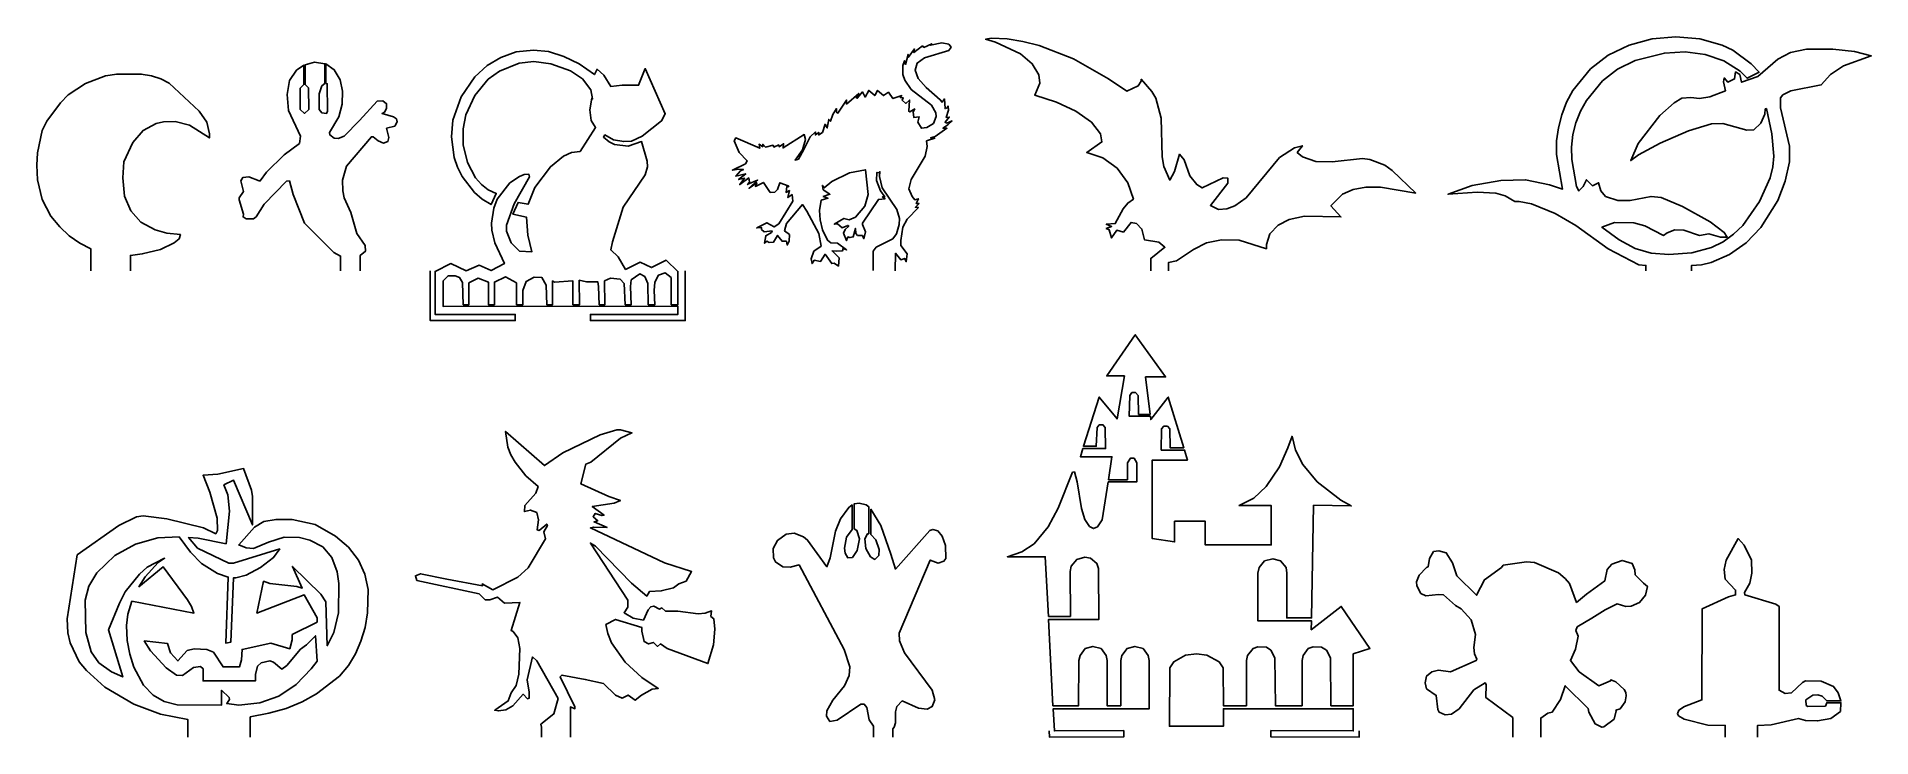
# Model space of a CAD drawing. Extents: x 3787 to 4721, y 413 to 770.
import ezdxf

# ---------------------------------------------------------------- set-up
doc = ezdxf.new("R2010")
doc.units = 0
doc.header["$LTSCALE"] = 18.885632
doc.header["$MEASUREMENT"] = 0

msp = doc.modelspace()

# ---------------------------------------------------------------- linework, layer by layer
at = {"linetype": 'Continuous'}
for points in [[(4212.81793, 651.176591), (4212.81793, 660.99712), (4214.328781, 663.07454), (4222.827315, 667.418235), (4224.715878, 669.873367), (4226.037873, 674.594775), (4226.226729, 677.805332), (4224.904735, 682.337884), (4217.350482, 693.291551), (4216.028488, 699.146097), (4216.217344, 701.601229), (4215.461919, 701.03466), (4214.706493, 701.223516), (4214.517637, 697.068677), (4216.595057, 691.7807), (4218.672476, 688.758999), (4217.539338, 688.758999), (4218.861332, 687.814717), (4215.461919, 687.437005), (4207.341097, 675.3502), (4207.341097, 674.594775), (4208.851948, 671.006505), (4208.096522, 667.418235), (4207.341097, 669.117942), (4204.885965, 669.117942), (4203.941683, 670.062223), (4203.752827, 672.706212), (4202.619689, 668.362516), (4200.919982, 667.984804), (4199.9757, 668.362516), (4199.220275, 666.473953), (4197.709425, 670.25108), (4198.46485, 672.139643), (4200.353413, 673.83935), (4199.9757, 674.217062), (4196.953999, 672.895068), (4194.687724, 674.972488), (4192.988017, 674.783631), (4197.898281, 677.805332), (4200.542269, 677.049907), (4203.752827, 678.371901), (4208.474235, 684.037591), (4210.173942, 689.892137), (4208.851948, 702.54551), (4200.731126, 701.03466), (4191.666022, 696.502108), (4187.888896, 693.291551), (4186.944614, 694.613545), (4187.322327, 692.347269), (4190.721741, 690.080993), (4187.322327, 688.947855), (4189.777459, 688.003574), (4186.378045, 687.059292), (4185.433764, 681.771315), (4185.811476, 677.049907), (4186.944614, 671.950787), (4189.588603, 666.66281), (4191.28831, 665.340815), (4194.687724, 665.151959), (4199.220275, 661.752545), (4197.520568, 662.507971), (4197.142856, 661.185976), (4193.932298, 660.99712), (4191.854879, 661.185976), (4195.443149, 657.597706), (4195.065436, 653.442867), (4192.988017, 654.953718), (4191.666022, 654.764861), (4188.266609, 659.486269), (4186.000333, 655.897999), (4182.789775, 656.464568), (4181.656637, 654.764861), (4181.278925, 657.219994), (4182.600919, 660.99712), (4186.378045, 663.641108), (4185.056051, 670.062223), (4179.012649, 681.393603), (4176.746373, 684.793016), (4168.625551, 675.161344), (4167.68127, 671.384218), (4170.136402, 669.495654), (4169.947546, 666.096241), (4169.003264, 664.207677), (4168.625551, 666.096241), (4166.359276, 666.096241), (4164.093, 669.117942), (4162.01558, 665.718528), (4159.749304, 665.529672), (4158.616166, 666.096241), (4157.483028, 665.151959), (4158.049597, 668.929085), (4161.071299, 670.628792), (4161.260155, 671.384218), (4157.294172, 671.006505), (4155.972178, 672.139643), (4155.972178, 673.083924), (4153.517046, 672.895068), (4158.616166, 675.539057), (4162.393293, 673.461637), (4164.659569, 674.972488), (4171.836109, 686.492723), (4171.458396, 689.892137), (4169.380977, 688.381286), (4170.136402, 691.969556), (4168.436695, 691.025275), (4168.814408, 694.046976), (4169.758689, 693.85812), (4169.569833, 694.424689), (4165.226138, 695.935539), (4164.093, 692.536125), (4162.771005, 691.214131), (4160.315873, 691.025275), (4158.616166, 693.480407), (4156.91646, 696.124396), (4152.76162, 694.046976), (4153.517046, 695.935539), (4149.551063, 693.102694), (4153.894758, 697.257533), (4148.984494, 695.180114), (4148.795638, 694.991258), (4149.739919, 696.313252), (4149.362207, 698.390671), (4144.829655, 694.991258), (4147.284787, 698.201815), (4144.263086, 697.635246), (4147.851356, 700.468091), (4142.752236, 699.334953), (4145.207368, 701.978941), (4146.718218, 702.734367), (4144.263086, 702.923223), (4141.052529, 702.356654), (4147.6625, 705.567212), (4148.606781, 707.078062), (4144.451942, 711.421757), (4141.99681, 717.276303), (4142.752236, 718.787154), (4155.027896, 713.499177), (4154.650184, 715.576596), (4156.538747, 714.254602), (4156.538747, 715.576596), (4157.860741, 714.065746), (4161.826724, 715.010028), (4162.204436, 714.065746), (4164.659569, 715.198884), (4164.848425, 714.254602), (4167.114701, 715.765453), (4166.925844, 713.688033), (4177.690655, 720.486861), (4178.257224, 718.031729), (4176.746373, 712.743752), (4172.969247, 707.455775), (4174.668954, 708.022344), (4177.501798, 712.932608), (4180.712356, 719.353723), (4183.356344, 721.808855), (4183.356344, 720.298004), (4185.056051, 721.619999), (4185.056051, 720.298004), (4186.944614, 721.619999), (4188.266609, 725.774838), (4189.399747, 723.886275), (4190.155172, 728.22997), (4191.099453, 727.285688), (4192.232591, 730.685102), (4194.121155, 733.706803), (4194.121155, 731.81824), (4194.87658, 731.440527), (4199.220275, 738.050499), (4199.220275, 735.973079), (4205.452534, 741.449912), (4203.941683, 739.561349), (4204.697108, 738.99478), (4207.341097, 742.205338), (4208.663091, 739.561349), (4210.551654, 742.960763), (4213.573356, 740.316774), (4215.084206, 742.960763), (4218.105907, 740.316774), (4220.561039, 742.016481), (4222.827315, 738.805924), (4227.359867, 740.316774), (4226.604442, 739.372493), (4228.115292, 739.183636), (4227.548723, 738.050499), (4229.437286, 736.350792), (4231.32585, 738.050499), (4230.948137, 732.384809), (4231.514706, 732.007096), (4233.969838, 733.517947), (4233.214413, 732.007096), (4233.592125, 729.174252), (4236.236114, 729.551964), (4235.480689, 726.719119), (4237.369252, 723.697418), (4240.202097, 724.075131), (4243.60151, 726.15255), (4244.923505, 729.74082), (4244.734648, 731.629384), (4242.468372, 735.40651), (4232.081275, 743.527332), (4228.870717, 748.24874), (4227.926436, 751.081585), (4227.926436, 755.614136), (4228.681861, 758.069268), (4229.24843, 756.180705), (4230.570424, 761.279826), (4230.570424, 759.768975), (4233.780982, 764.112671), (4233.592125, 762.224108), (4237.935821, 765.623521), (4238.691246, 764.868096), (4242.657229, 766.756659), (4242.09066, 766.001234), (4247.756349, 767.134372), (4251.34462, 766.567803), (4252.477757, 765.056952), (4251.34462, 763.357245), (4238.880102, 759.580119), (4235.291832, 756.936131), (4234.158694, 753.34786), (4235.669545, 749.004165), (4239.824384, 744.471613), (4247.000924, 738.239355), (4247.945206, 736.917361), (4249.078344, 738.617068), (4249.456056, 733.706803), (4250.589194, 734.084516), (4250.966907, 735.028797), (4251.155763, 732.951378), (4250.022625, 729.174252), (4251.533476, 729.363108), (4249.456056, 726.719119), (4250.400338, 726.341407), (4253.044326, 727.474545), (4250.778051, 725.397125), (4248.322918, 723.697418), (4250.400338, 723.697418), (4244.356936, 719.542579), (4242.09066, 718.787154), (4244.168079, 718.598298), (4240.01324, 717.276303), (4240.390953, 714.443459), (4239.257815, 709.533194), (4232.081275, 697.635246), (4230.948137, 692.913838), (4232.647844, 688.947855), (4233.969838, 687.248148), (4235.858401, 687.814717), (4234.725263, 685.359585), (4236.236114, 685.359585), (4234.347551, 683.471022), (4235.858401, 683.282166), (4230.192712, 677.42762), (4227.926436, 673.272781), (4226.982154, 666.473953), (4226.982154, 664.018821), (4230.192712, 659.675126), (4229.626143, 655.709143), (4228.870717, 657.40885), (4226.982154, 656.653425), (4224.149309, 660.052838), (4223.960453, 650.987735)], [(4354.271314, 650.987735), (4354.271314, 657.40885), (4361.447854, 663.07454), (4358.426153, 665.718528), (4351.060756, 666.851666), (4349.738762, 672.328499), (4346.905917, 675.161344), (4344.261929, 675.727913), (4340.295946, 670.817649), (4336.896532, 671.76193), (4334.252544, 667.795948), (4333.119406, 671.950787), (4331.608556, 672.706212), (4334.252544, 673.650493), (4331.608556, 674.783631), (4336.141107, 675.161344), (4340.10709, 682.715597), (4342.562222, 685.548442), (4345.395067, 687.625861), (4342.562222, 695.935539), (4337.085389, 703.300936), (4329.908849, 708.588913), (4321.599171, 711.421757), (4329.34228, 716.709734), (4328.586854, 720.864573), (4324.054303, 726.719119), (4316.122337, 732.384809), (4306.301809, 736.917361), (4295.159286, 740.505631), (4297.803274, 746.737889), (4297.236705, 750.892728), (4293.837292, 756.558418), (4287.793889, 761.657539), (4275.140516, 767.512084), (4270.041395, 769.022935), (4273.063096, 769.589504), (4280.995062, 769.211791), (4289.115884, 767.889797), (4297.425562, 765.812378), (4314.800343, 759.01355), (4332.741693, 748.815309), (4341.995653, 742.58305), (4347.850199, 745.227039), (4349.36105, 747.682171), (4349.36105, 748.626452), (4354.837883, 742.394194), (4356.915302, 738.99478), (4359.559291, 728.796539), (4360.12586, 709.155482), (4360.881285, 704.245217), (4363.902986, 697.257533), (4366.358118, 701.601229), (4368.813251, 710.477476), (4371.268383, 707.644631), (4374.101228, 699.523809), (4377.689498, 694.991258), (4380.522342, 693.291551), (4391.098296, 698.390671), (4393.553428, 698.201815), (4393.553428, 695.746683), (4384.677181, 684.415304), (4388.83202, 682.337884), (4392.98686, 682.715597), (4397.141699, 684.226447), (4402.807388, 688.19243), (4419.804457, 708.777769), (4427.547566, 713.688033), (4431.513549, 714.821171), (4428.86956, 711.421757), (4431.513549, 709.155482), (4438.312376, 706.700349), (4446.622054, 706.511493), (4462.108273, 708.2112), (4465.885399, 707.833487), (4473.439652, 704.811786), (4477.216778, 702.167798), (4489.303583, 690.647562), (4471.362232, 693.669263), (4463.80798, 693.669263), (4457.386865, 692.536125), (4451.910031, 690.080993), (4446.055485, 684.226447), (4451.154606, 678.560758), (4432.646687, 678.93847), (4424.714721, 677.238764), (4419.237888, 674.405919), (4414.894193, 669.873367), (4413.194486, 664.396534), (4413.194486, 662.319114), (4399.219118, 666.66281), (4390.342871, 666.851666), (4382.599762, 665.340815), (4375.989791, 661.941402), (4367.3024, 656.086856), (4363.336417, 655.33143), (4363.336417, 650.987735)], [(4606.583357, 650.987735), (4606.583357, 653.82058), (4602.995087, 654.198292), (4587.320013, 662.319114), (4570.889513, 674.217062), (4560.313559, 680.260465), (4548.226755, 685.170729), (4541.994496, 686.303867), (4539.72822, 686.303867), (4534.817956, 689.325568), (4530.096548, 690.647562), (4520.653732, 691.214131), (4505.734083, 690.080993), (4518.009743, 694.613545), (4532.55168, 697.068677), (4545.205053, 697.44639), (4557.480714, 694.802401), (4564.090685, 692.724982), (4561.068984, 710.28862), (4561.068984, 717.276303), (4562.013266, 723.886275), (4563.712973, 730.496246), (4566.168105, 736.917361), (4569.378662, 742.960763), (4578.254909, 753.914429), (4587.320013, 760.902113), (4598.084823, 766.001234), (4609.793915, 769.211791), (4621.880719, 770.344929), (4633.967524, 769.211791), (4645.487759, 766.001234), (4650.775736, 763.546102), (4660.218552, 756.558418), (4664.184535, 752.214723), (4658.141133, 749.193021), (4654.552863, 752.781292), (4646.243185, 758.069268), (4636.800369, 761.279826), (4626.602127, 762.60182), (4616.026173, 762.035251), (4601.106524, 758.258125), (4592.041421, 753.725573), (4584.487168, 747.871027), (4576.366346, 737.861642), (4573.155789, 732.384809), (4570.889513, 726.530263), (4569.378662, 720.486861), (4568.623237, 714.065746), (4568.812093, 707.833487), (4571.267226, 694.046976), (4572.400364, 691.7807), (4574.666639, 694.046976), (4576.366346, 697.44639), (4579.388047, 694.424689), (4582.409748, 695.935539), (4583.542886, 691.7807), (4585.998019, 688.947855), (4592.230277, 686.870436), (4598.462536, 686.870436), (4609.227346, 688.947855), (4614.326467, 688.381286), (4625.280133, 683.848735), (4639.255501, 676.105626), (4646.432041, 670.628792), (4647.942892, 668.17366), (4644.543478, 668.17366), (4638.688932, 669.873367), (4633.778668, 669.117942), (4625.846702, 671.76193), (4621.31415, 671.950787), (4617.348168, 670.439936), (4615.459604, 669.117942), (4606.016788, 674.028206), (4600.351099, 675.539057), (4590.53057, 675.727913), (4584.109455, 673.272781), (4592.985702, 666.851666), (4601.106524, 662.507971), (4609.227346, 660.052838), (4618.292449, 659.297413), (4630.001541, 660.241695), (4640.010926, 662.885683), (4645.865472, 665.907384), (4651.153449, 669.684511), (4655.874857, 674.217062), (4664.373391, 686.303867), (4669.850225, 698.390671), (4671.172219, 704.056361), (4671.738788, 709.533194), (4670.794506, 720.864573), (4667.961661, 733.706803), (4667.395092, 733.517947), (4667.206236, 730.873958), (4665.128817, 726.341407), (4661.540547, 722.941993), (4657.952276, 722.753137), (4645.676616, 726.15255), (4640.010926, 725.963694), (4628.301834, 722.375424), (4613.759898, 716.143165), (4602.806231, 710.099763), (4598.840248, 707.266918), (4602.617375, 715.954309), (4613.571041, 730.118533), (4620.936438, 736.728504), (4624.90242, 738.99478), (4629.434972, 739.372493), (4633.778668, 738.805924), (4639.066644, 739.750205), (4647.187466, 742.771907), (4646.054328, 747.304458), (4646.432041, 749.381878), (4648.320604, 747.115602), (4651.720018, 748.815309), (4652.286587, 752.403579), (4654.364006, 751.081585), (4655.308288, 747.115602), (4663.617966, 750.137303), (4673.816207, 758.824694), (4680.237322, 762.224108), (4688.358144, 763.923814), (4701.766943, 763.923814), (4712.909466, 762.790676), (4721.408, 760.524401), (4707.243776, 755.42528), (4700.633805, 751.081585), (4695.912397, 745.793608), (4680.426179, 742.771907), (4676.27134, 740.694487), (4675.138202, 739.183636), (4675.138202, 734.084516), (4679.670753, 714.632315), (4679.670753, 706.511493), (4677.593334, 696.690964), (4673.816207, 686.870436), (4665.128817, 673.083924), (4657.574564, 665.340815), (4649.076029, 659.297413), (4639.82207, 655.33143), (4634.911805, 654.198292), (4629.812685, 653.82058), (4629.812685, 650.987735)], [(3941.431398, 650.987735), (3941.431398, 658.541988), (3938.031985, 660.430551), (3923.112335, 675.3502), (3917.257789, 689.892137), (3915.369226, 696.879821), (3913.858376, 696.690964), (3902.526996, 684.981873), (3898.372157, 678.560758), (3897.050163, 677.616476), (3893.273037, 677.616476), (3891.762186, 678.560758), (3891.951043, 679.882752), (3889.684767, 687.248148), (3889.684767, 688.19243), (3891.951043, 691.402988), (3890.629048, 696.879821), (3891.57333, 698.579528), (3894.595031, 698.95724), (3899.883008, 696.879821), (3900.449577, 696.879821), (3903.660134, 701.412372), (3912.725238, 710.099763), (3920.468347, 715.954309), (3921.034916, 719.731436), (3914.802657, 732.762522), (3914.236088, 740.883343), (3915.369226, 748.059884), (3918.957496, 753.34786), (3922.734623, 755.802993), (3922.734623, 745.982464), (3920.84606, 744.093901), (3920.84606, 733.329091), (3923.112335, 731.251671), (3925.189755, 733.329091), (3925.000899, 744.282757), (3923.301192, 745.982464), (3923.301192, 755.991849), (3928.211456, 757.313843), (3933.310577, 756.558418), (3933.310577, 746.549033), (3931.799726, 745.227039), (3930.477732, 741.261056), (3930.477732, 733.329091), (3931.799726, 731.629384), (3934.254858, 731.251671), (3934.821427, 732.384809), (3934.632571, 746.360177), (3933.877146, 746.549033), (3933.877146, 756.558418), (3938.220841, 753.536717), (3941.242542, 748.437596), (3942.37568, 742.58305), (3942.186824, 735.973079), (3940.487117, 729.551964), (3935.765709, 721.619999), (3935.954565, 720.298004), (3938.220841, 718.598298), (3940.109404, 718.409441), (3943.319962, 719.731436), (3951.063071, 727.663401), (3960.128174, 737.48393), (3962.961019, 737.672786), (3964.849582, 736.161935), (3964.849582, 733.706803), (3963.716444, 731.81824), (3962.583306, 731.251671), (3968.437852, 729.551964), (3969.948703, 728.418826), (3970.326415, 726.907976), (3969.004421, 724.830556), (3964.849582, 723.697418), (3965.98272, 718.97601), (3965.416151, 716.898591), (3963.338732, 716.143165), (3960.505887, 717.276303), (3958.050755, 719.353723), (3957.106473, 719.353723), (3944.4531, 704.434074), (3942.37568, 697.257533), (3942.564536, 691.7807), (3943.319962, 688.19243), (3946.719375, 680.827034), (3949.741076, 670.062223), (3953.895916, 664.018821), (3954.084772, 660.99712), (3951.440783, 658.9197), (3951.440783, 650.987735)], [(3987.134628, 650.987735), (3987.134628, 625.680988), (4030.382725, 625.680988), (4030.382725, 628.891546), (3989.58976, 628.891546), (3989.58976, 650.798879), (3997.521725, 654.764861), (4005.453691, 650.987735), (4012.063662, 654.009436), (4018.107064, 651.176591), (4024.905892, 654.764861), (4019.995628, 665.340815), (4018.484777, 671.76193), (4018.295921, 675.3502), (4019.429059, 682.904453), (4021.128765, 687.625861), (4027.738737, 695.935539), (4032.649001, 699.146097), (4034.915277, 700.090378), (4037.370409, 700.279235), (4037.748122, 698.95724), (4029.816156, 685.170729), (4026.03903, 674.405919), (4026.03903, 671.195361), (4028.305306, 665.340815), (4032.649001, 660.99712), (4038.88126, 660.808264), (4036.80384, 669.306798), (4036.237271, 678.371901), (4029.249587, 679.882752), (4031.893576, 685.926154), (4036.992696, 684.981873), (4040.39211, 693.480407), (4048.324076, 704.056361), (4054.934047, 709.533194), (4059.088886, 711.421757), (4063.432581, 711.79947), (4071.364547, 724.075131), (4069.098271, 727.663401), (4068.342845, 733.140234), (4069.475983, 738.99478), (4069.853696, 738.617068), (4068.909414, 743.338476), (4064.754575, 748.815309), (4058.522317, 752.970148), (4048.512932, 756.558418), (4039.825541, 757.691556), (4032.460145, 756.936131), (4022.45076, 752.781292), (4016.596214, 748.626452), (4009.797386, 740.316774), (4005.264835, 730.496246), (4003.94284, 723.319706), (4003.94284, 715.198884), (4006.02026, 706.322637), (4010.175099, 698.390671), (4013.1968, 694.991258), (4016.596214, 692.347269), (4020.751053, 690.458706), (4018.107064, 684.793016), (4013.574513, 687.625861), (4009.60853, 691.025275), (4003.376271, 699.146097), (4000.921139, 703.867505), (3999.221432, 708.777769), (3997.899438, 719.353723), (3998.654863, 727.852257), (4002.809702, 739.750205), (4009.797386, 749.948447), (4016.029645, 755.614136), (4023.017329, 759.768975), (4030.949294, 762.60182), (4039.636685, 763.546102), (4047.379794, 762.790676), (4055.122903, 760.335544), (4063.054868, 756.558418), (4070.797978, 751.081585), (4072.119972, 753.725573), (4075.519386, 750.703872), (4079.107656, 745.038182), (4084.962202, 745.604751), (4093.27188, 745.604751), (4096.671293, 754.103286), (4106.869535, 731.062815), (4104.980972, 727.474545), (4095.160443, 719.731436), (4089.68361, 717.087447), (4085.717627, 716.898591), (4080.42965, 717.842872), (4076.085955, 720.298004), (4075.330529, 719.164867), (4078.35223, 716.709734), (4080.996219, 715.38774), (4087.983903, 714.632315), (4094.78273, 716.898591), (4097.615575, 706.889206), (4097.804431, 704.056361), (4096.671293, 699.901522), (4085.339914, 683.471022), (4080.051937, 665.907384), (4079.107656, 661.752545), (4082.884782, 658.164275), (4086.661908, 651.74316), (4094.027305, 655.520287), (4099.881851, 652.687442), (4107.247247, 656.464568), (4113.29065, 650.798879), (4113.29065, 633.80181), (4109.891236, 633.80181), (4109.891236, 647.588321), (4106.869535, 650.043453), (4103.470121, 648.910316), (4101.581558, 645.322045), (4101.203845, 640.97835), (4101.581558, 633.80181), (4098.182144, 633.80181), (4097.993288, 644.56662), (4096.482437, 648.15489), (4093.838449, 649.476884), (4089.494753, 646.455183), (4089.117041, 643.05577), (4089.494753, 633.80181), (4086.473052, 633.80181), (4085.906483, 644.56662), (4083.829064, 646.832896), (4078.918799, 647.399465), (4075.897098, 645.888614), (4076.085955, 633.80181), (4073.25311, 633.80181), (4072.875397, 643.05577), (4072.497684, 645.510902), (4066.643139, 645.510902), (4063.054868, 646.266327), (4063.243725, 633.80181), (4059.844311, 633.80181), (4059.844311, 645.888614), (4050.401495, 645.322045), (4049.457213, 645.888614), (4049.457213, 633.80181), (4046.435512, 633.80181), (4046.246656, 643.811195), (4043.98038, 647.588321), (4040.014397, 647.777178), (4036.048415, 645.699758), (4034.348708, 640.97835), (4034.348708, 633.80181), (4031.13815, 633.80181), (4031.13815, 644.944333), (4025.472461, 647.966034), (4019.806771, 645.322045), (4019.806771, 633.80181), (4016.78507, 633.80181), (4016.78507, 645.322045), (4011.497093, 647.399465), (4006.775685, 644.944333), (4006.775685, 633.80181), (4003.94284, 633.80181), (4003.565128, 645.133189), (4002.054277, 647.588321), (3999.788001, 648.532603), (3996.199731, 648.532603), (3993.744599, 645.888614), (3993.744599, 632.857528), (4113.29065, 633.046385), (4113.29065, 628.891546), (4068.720558, 628.891546), (4068.720558, 625.680988), (4117.067776, 625.680988), (4117.067776, 650.987735)], [(3814.142239, 650.987735), (3814.142239, 662.319114), (3808.476549, 665.151959), (3803.188572, 668.929085), (3798.278308, 673.461637), (3793.745756, 678.93847), (3789.402061, 687.437005), (3786.946929, 697.44639), (3786.569216, 704.811786), (3786.946929, 711.232901), (3789.402061, 722.56428), (3791.668337, 727.285688), (3798.65602, 736.728504), (3802.622003, 740.694487), (3811.49825, 746.549033), (3821.696492, 750.326159), (3827.362181, 751.270441), (3839.826698, 751.270441), (3845.114675, 750.326159), (3849.836083, 748.815309), (3853.990922, 746.737889), (3869.288284, 732.384809), (3873.254267, 726.719119), (3874.576261, 720.864573), (3874.576261, 718.787154), (3864.37802, 725.208269), (3857.20148, 727.096832), (3851.158077, 726.907976), (3847.380951, 726.15255), (3840.77098, 722.56428), (3835.483003, 716.520878), (3830.950451, 706.511493), (3830.383882, 698.390671), (3831.328164, 689.136712), (3834.538721, 681.582459), (3839.637842, 675.916769), (3847.003238, 671.950787), (3852.857784, 670.25108), (3859.845468, 669.495654), (3859.090043, 667.418235), (3856.634911, 665.340815), (3849.647227, 661.941402), (3840.393267, 659.675126), (3834.349865, 658.9197), (3834.349865, 650.987735)], [(4302.524682, 416.617042), (4302.713539, 413.406484), (4340.484803, 413.595341), (4340.484803, 416.805898), (4305.168671, 416.617042), (4304.602102, 427.948421), (4353.515889, 427.948421), (4353.515889, 452.499743), (4352.94932, 455.143731), (4350.305331, 458.732001), (4346.150492, 459.676283), (4342.184509, 458.732001), (4339.540521, 455.143731), (4338.973952, 452.499743), (4338.973952, 429.459272), (4331.986268, 429.459272), (4331.986268, 452.499743), (4331.608556, 455.143731), (4328.964567, 458.732001), (4324.809728, 459.676283), (4320.843745, 458.732001), (4318.199757, 455.143731), (4317.633188, 452.499743), (4317.444332, 429.459272), (4304.413245, 429.459272), (4302.14697, 473.462794), (4327.831429, 473.462794), (4327.642573, 499.33611), (4326.698291, 501.980099), (4323.487734, 504.624087), (4320.654889, 505.190656), (4316.50005, 504.057518), (4313.667205, 500.658104), (4313.100636, 497.82526), (4313.289492, 474.973645), (4302.14697, 474.973645), (4300.447263, 505.379512), (4281.183918, 505.379512), (4288.549315, 507.834644), (4294.781573, 511.989484), (4301.958113, 520.676874), (4307.057234, 530.11969), (4314.42263, 548.438753), (4315.366912, 548.62761), (4316.688906, 543.528489), (4318.955182, 529.930834), (4320.654889, 524.454001), (4323.110021, 520.865731), (4324.998584, 519.732593), (4327.076004, 520.676874), (4329.531136, 524.265144), (4332.552837, 543.528489), (4347.094774, 543.528489), (4347.094774, 553.160161), (4345.77278, 555.615293), (4343.884216, 555.615293), (4342.373366, 553.160161), (4342.373366, 544.661627), (4332.741693, 544.661627), (4334.4414, 556.370719), (4318.388613, 556.370719), (4319.710607, 560.525558), (4331.230843, 560.525558), (4331.041987, 571.290368), (4329.908849, 572.612362), (4328.020285, 572.612362), (4326.887148, 571.290368), (4326.509435, 561.658696), (4319.899464, 561.658696), (4328.020285, 586.776586), (4337.085389, 575.634063), (4340.862515, 597.541396), (4331.797412, 597.541396), (4346.339348, 618.504448), (4361.825567, 596.974828), (4351.627325, 596.974828), (4353.893601, 577.900339), (4348.039055, 577.900339), (4347.850199, 587.532012), (4346.528205, 589.042862), (4344.639642, 589.042862), (4343.506504, 587.532012), (4343.317647, 576.956058), (4354.082458, 576.956058), (4354.271314, 575.256351), (4363.147561, 586.776586), (4371.079526, 560.90327), (4364.091843, 560.90327), (4363.902986, 570.534943), (4362.769848, 571.856937), (4360.881285, 571.856937), (4359.748147, 570.534943), (4359.559291, 559.770132), (4371.457239, 559.770132), (4372.96809, 554.671012), (4355.026739, 554.671012), (4355.026739, 514.633472), (4366.358118, 512.933765), (4366.358118, 523.509719), (4382.033193, 523.509719), (4382.033193, 511.422915), (4415.649618, 511.422915), (4415.649618, 531.441684), (4399.219118, 531.441684), (4406.773371, 535.218811), (4413.005629, 541.262213), (4419.804457, 551.271598), (4424.148152, 560.90327), (4426.225572, 566.757816), (4427.925279, 559.770132), (4431.702405, 552.404736), (4439.067802, 543.528489), (4451.154606, 534.274529), (4456.442583, 531.252828), (4437.179238, 531.630541), (4436.234957, 474.21822), (4423.581583, 474.21822), (4423.581583, 497.069834), (4423.203871, 499.902679), (4420.371026, 503.302093), (4416.405043, 504.246374), (4412.250204, 503.302093), (4409.417359, 499.902679), (4408.85079, 497.069834), (4408.85079, 472.707369), (4436.234957, 472.707369), (4436.0461, 468.174817), (4451.343462, 480.072765), (4465.885399, 458.732001), (4457.386865, 455.899156), (4457.386865, 429.459272), (4446.055485, 429.459272), (4445.866629, 453.821737), (4443.78921, 457.78772), (4441.334077, 459.29857), (4436.990382, 459.487427), (4434.53525, 458.732001), (4431.891261, 455.143731), (4431.324692, 452.499743), (4431.324692, 429.459272), (4417.727037, 429.459272), (4417.538181, 453.821737), (4415.460762, 457.78772), (4413.194486, 459.29857), (4408.85079, 459.487427), (4406.395658, 458.732001), (4403.562813, 455.143731), (4402.996244, 452.499743), (4402.996244, 429.459272), (4391.287153, 429.459272), (4391.098296, 448.722616), (4389.020877, 451.933174), (4382.788618, 455.332588), (4377.500641, 455.899156), (4372.023808, 455.332588), (4365.980406, 451.933174), (4363.902986, 448.722616), (4363.71413, 419.072174), (4391.287153, 419.072174), (4391.287153, 427.948421), (4457.386865, 427.948421), (4457.386865, 416.617042), (4415.460762, 416.805898), (4415.460762, 413.595341), (4460.408566, 413.406484), (4460.408566, 416.617042)], [(4043.791524, 413.406484), (4043.791524, 418.505605), (4043.413811, 420.016456), (4050.023782, 425.304433), (4052.290058, 433.236398), (4041.336392, 452.310886), (4039.258972, 454.388306), (4036.426127, 442.679214), (4037.559265, 436.446956), (4037.559265, 433.425254), (4036.614984, 433.047542), (4034.537564, 435.313818), (4029.249587, 429.459272), (4025.661317, 427.381852), (4021.884191, 426.815283), (4019.995628, 427.192996), (4026.794455, 431.914404), (4028.305306, 436.069243), (4030.949294, 439.846369), (4032.271288, 445.512059), (4032.837857, 458.732001), (4031.704719, 464.019978), (4029.438444, 467.230536), (4028.305306, 467.797105), (4032.837857, 482.150185), (4024.905892, 481.772472), (4021.317622, 484.794173), (4017.540495, 483.472179), (4015.085363, 483.472179), (4012.063662, 486.49388), (3980.3358, 493.292708), (3979.580375, 495.74784), (3982.224364, 496.692122), (3995.633162, 494.048133), (4013.763369, 490.648719), (4013.574513, 491.593001), (4019.051346, 488.5713), (4031.704719, 494.992415), (4036.992696, 499.713823), (4045.868943, 514.444616), (4044.924662, 518.032886), (4046.813225, 521.243443), (4046.435512, 521.998868), (4042.658386, 518.788311), (4041.525248, 519.166024), (4042.280673, 524.265144), (4041.336392, 527.853414), (4038.125834, 529.175409), (4035.104133, 528.419983), (4035.292989, 531.441684), (4040.958679, 537.862799), (4042.091817, 541.262213), (4035.859558, 546.55019), (4030.382725, 553.537874), (4028.116449, 557.315), (4026.605599, 561.280983), (4025.472461, 569.212948), (4045.302374, 551.838167), (4054.74519, 558.259282), (4073.630822, 567.513242), (4082.129357, 569.968374), (4084.01792, 569.968374), (4089.872466, 568.457523), (4084.01792, 565.813535), (4068.909414, 553.537874), (4066.454282, 552.593592), (4063.810294, 542.584207), (4078.163374, 536.163092), (4084.01792, 534.085673), (4080.807363, 532.763679), (4069.66484, 531.063972), (4075.708242, 526.53142), (4074.575104, 526.342564), (4071.17569, 527.475702), (4070.042552, 525.775995), (4072.497684, 523.698575), (4070.609121, 523.132006), (4077.219092, 520.299162), (4070.231409, 520.488018), (4068.720558, 520.110305), (4106.491822, 502.357811), (4120.278333, 497.82526), (4117.445489, 492.914995), (4113.857219, 491.593001), (4111.024374, 489.515581), (4104.792115, 488.004731), (4098.748713, 487.627018), (4097.426719, 485.360742), (4089.68361, 491.970714), (4071.364547, 510.856346), (4068.720558, 512.367196), (4087.795046, 483.283323), (4087.795046, 479.695053), (4085.906483, 476.862208), (4090.439035, 474.029363), (4095.727012, 473.085082), (4098.182144, 478.373059), (4099.504138, 479.883909), (4101.014989, 480.261622), (4103.847834, 478.750771), (4105.169828, 479.31734), (4107.058391, 477.617633), (4113.29065, 477.617633), (4123.677747, 476.295639), (4127.266017, 476.673352), (4130.476575, 477.80649), (4130.098862, 474.973645), (4131.609713, 473.840507), (4132.176282, 468.55253), (4131.420856, 460.431708), (4128.588012, 450.988892), (4107.813816, 458.732001), (4104.414403, 460.998277), (4102.903552, 459.676283), (4100.826132, 461.753702), (4098.371, 460.998277), (4096.104724, 462.131415), (4094.971587, 467.419392), (4094.971587, 469.307955), (4081.562788, 473.462794), (4076.652524, 470.818806), (4077.596805, 466.286254), (4079.485368, 461.564846), (4086.473052, 451.744317), (4094.971587, 443.812352), (4103.281265, 438.335519), (4100.259564, 437.957806), (4094.78273, 434.936105), (4091.572173, 432.292116), (4087.983903, 434.936105), (4084.962202, 433.425254), (4081.562788, 434.936105), (4075.330529, 440.790651), (4066.07657, 442.86807), (4054.178621, 445.134346), (4053.23434, 444.190065), (4060.788593, 428.892703), (4060.788593, 427.948421), (4058.522317, 428.892703), (4058.522317, 413.406484)], [(3863.622595, 413.406484), (3863.622595, 422.471588), (3849.647227, 425.115576), (3836.049572, 430.214697), (3821.318779, 438.902088), (3811.875963, 447.400622), (3808.287693, 451.933174), (3803.566285, 461.564846), (3802.433147, 466.663967), (3802.055434, 473.840507), (3807.154555, 506.323794), (3828.495319, 521.243443), (3837.371566, 525.775995), (3840.77098, 526.153708), (3852.857784, 524.642857), (3871.55456, 520.110305), (3877.786819, 517.088604), (3878.7311, 518.788311), (3878.542244, 525.02057), (3874.765117, 538.240512), (3871.365704, 546.927903), (3878.919956, 547.494472), (3891.951043, 550.327316), (3896.105882, 539.37365), (3896.483594, 536.163092), (3896.483594, 521.621156), (3886.851922, 544.472771), (3881.941658, 542.017638), (3884.019077, 536.918518), (3884.774502, 528.60884), (3883.074796, 511.989484), (3868.910572, 514.822328), (3864.000307, 515.200041), (3868.532859, 509.723208), (3884.39679, 502.168955), (3886.851922, 502.168955), (3910.458962, 509.345495), (3907.248404, 505.0018), (3900.638433, 499.902679), (3893.273037, 495.936696), (3887.98506, 494.614702), (3886.851922, 494.614702), (3885.529928, 461.942559), (3882.885939, 461.37599), (3884.207933, 494.992415), (3878.7311, 496.880978), (3870.610278, 501.980099), (3864.944589, 507.645788), (3859.090043, 515.577754), (3848.325233, 515.011185), (3836.993853, 511.800627), (3826.4179, 505.946081), (3817.16394, 497.258691), (3813.197957, 490.459863), (3811.309394, 483.283323), (3811.687107, 466.852823), (3814.331095, 457.032294), (3818.297078, 451.366605), (3824.718193, 446.834053), (3830.383882, 444.190065), (3823.207342, 468.174817), (3828.684175, 481.772472), (3831.705876, 487.438162), (3838.882417, 496.503265), (3842.848399, 500.091535), (3851.724646, 504.624087), (3848.514089, 502.546668), (3841.904118, 495.181271), (3838.69356, 490.08215), (3850.969221, 500.280392), (3863.433738, 483.472179), (3865.511158, 480.072765), (3866.644296, 476.673352), (3835.10529, 482.716754), (3833.027871, 476.106783), (3832.272445, 470.441093), (3832.650158, 462.697984), (3833.972152, 455.7103), (3836.049572, 449.100329), (3840.959836, 440.035226), (3845.8701, 434.936105), (3851.53579, 431.725548), (3858.145761, 430.025841), (3880.80852, 429.836984), (3880.80852, 437.391237), (3884.585646, 433.614111), (3884.774502, 432.669829), (3883.452508, 430.59241), (3889.49591, 429.836984), (3900.260721, 430.970122), (3909.892393, 434.369536), (3918.76864, 440.224082), (3926.511749, 448.344904), (3929.53345, 452.12203), (3928.589169, 465.153116), (3924.056617, 460.431708), (3921.034916, 458.354289), (3914.047232, 450.044611), (3911.403244, 448.156047), (3907.248404, 451.744317), (3905.359841, 452.310886), (3901.016146, 451.366605), (3899.127583, 449.666898), (3897.994445, 445.323203), (3897.994445, 442.112645), (3871.365704, 442.112645), (3871.365704, 448.344904), (3870.043709, 449.478042), (3866.455439, 448.911473), (3860.78975, 444.94549), (3857.768049, 445.134346), (3852.480072, 448.722616), (3844.548106, 457.410007), (3841.337549, 462.509128), (3853.235497, 461.187133), (3854.746348, 456.465725), (3858.523474, 452.310886), (3863.244882, 457.598863), (3866.833152, 458.543145), (3873.254267, 458.165432), (3876.653681, 456.843438), (3881.563945, 449.289185), (3889.873623, 449.289185), (3891.006761, 452.877455), (3891.195617, 458.165432), (3905.92641, 461.37599), (3915.558083, 458.543145), (3916.69122, 463.075697), (3916.69122, 465.719685), (3929.53345, 472.1408), (3929.53345, 474.21822), (3922.923479, 485.927311), (3898.74987, 476.673352), (3902.149284, 492.914995), (3905.359841, 491.781857), (3919.146353, 490.271007), (3921.790341, 489.326725), (3916.880077, 500.469248), (3931.422013, 486.305024), (3933.877146, 482.339041), (3934.632571, 460.053996), (3938.031985, 466.852823), (3940.29826, 476.862208), (3940.487117, 491.781857), (3939.731692, 497.636403), (3936.898847, 505.0018), (3932.366295, 510.478633), (3925.756324, 513.878047), (3920.468347, 515.200041), (3912.725238, 515.388897), (3904.604416, 512.744909), (3897.050163, 509.534351), (3893.273037, 509.912064), (3889.49591, 511.422915), (3897.616732, 520.488018), (3902.33814, 523.320863), (3908.570399, 524.454001), (3916.69122, 524.454001), (3928.400312, 521.810012), (3938.78741, 515.955466), (3945.397381, 510.289777), (3950.496502, 503.679805), (3953.707059, 496.503265), (3955.406766, 488.760156), (3955.21791, 476.862208), (3953.895916, 469.307955), (3951.818496, 462.320271), (3948.985651, 455.899156), (3945.397381, 450.044611), (3940.864829, 444.567777), (3929.155738, 435.502674), (3921.790341, 431.536691), (3913.669519, 428.137277), (3904.793272, 425.682145), (3895.350456, 423.793582), (3895.350456, 413.406484)], [(4213.006787, 413.406484), (4213.006787, 419.072174), (4210.740511, 422.282732), (4209.607373, 428.51499), (4208.285379, 430.214697), (4206.585672, 430.214697), (4194.498867, 422.093875), (4190.721741, 421.527306), (4189.022034, 424.171295), (4189.21089, 426.815283), (4192.232591, 432.292116), (4198.275994, 439.657513), (4200.542269, 444.94549), (4200.919982, 449.289185), (4198.087137, 458.165432), (4175.046666, 501.224673), (4170.514115, 500.091535), (4166.736988, 500.280392), (4162.959862, 502.735524), (4162.01558, 504.812943), (4161.826724, 509.534351), (4164.093, 513.68919), (4168.436695, 516.899748), (4172.591534, 517.466317), (4177.312942, 515.577754), (4179.390362, 513.878047), (4189.21089, 500.280392), (4190.910597, 504.812943), (4193.554586, 518.410598), (4196.198574, 524.642857), (4200.353413, 530.497403), (4202.05312, 531.819397), (4202.05312, 519.35488), (4199.220275, 515.388897), (4198.275994, 509.723208), (4198.46485, 507.268076), (4199.9757, 504.812943), (4202.241976, 505.0018), (4204.697108, 508.59007), (4205.830246, 514.444616), (4204.508252, 518.788311), (4203.186258, 519.543736), (4203.186258, 532.385966), (4205.64139, 532.763679), (4209.22966, 531.819397), (4210.551654, 530.875116), (4210.551654, 517.088604), (4209.985085, 517.088604), (4208.474235, 514.444616), (4209.040804, 509.534351), (4211.495936, 505.379512), (4213.573356, 504.057518), (4215.650775, 505.946081), (4215.839631, 509.156639), (4214.139924, 514.066903), (4211.684792, 516.710892), (4211.684792, 529.553121), (4216.783913, 521.243443), (4221.883034, 506.701507), (4224.149309, 499.147254), (4241.712947, 518.788311), (4243.223798, 519.35488), (4245.67893, 518.599455), (4247.945206, 515.955466), (4249.644913, 511.045202), (4249.833769, 504.435231), (4248.889487, 503.113236), (4245.867786, 502.168955), (4241.901804, 503.679805), (4226.037873, 466.47511), (4226.226729, 462.509128), (4228.681861, 456.465725), (4242.846085, 437.391237), (4244.168079, 432.480973), (4242.846085, 429.081559), (4240.390953, 427.759565), (4235.858401, 428.326134), (4227.548723, 431.914404), (4224.904735, 429.081559), (4224.149309, 426.437571), (4224.149309, 420.771881), (4223.58274, 418.505605), (4222.827315, 417.75018), (4222.827315, 413.406484)], [(4646.99861, 413.406484), (4646.99861, 419.449887), (4638.122363, 419.638743), (4626.035558, 422.660444), (4623.202714, 424.360151), (4622.636145, 425.304433), (4623.39157, 427.192996), (4626.224415, 429.081559), (4635.100662, 432.480973), (4635.289518, 478.939628), (4648.698317, 484.98303), (4652.286587, 485.927311), (4652.286587, 488.382444), (4646.99861, 494.048133), (4646.432041, 498.958397), (4647.376323, 503.679805), (4653.608581, 514.633472), (4656.630282, 511.234058), (4660.407409, 503.679805), (4660.596265, 497.069834), (4659.463127, 491.970714), (4656.819139, 487.249306), (4657.007995, 485.927311), (4672.683069, 481.205903), (4674.382776, 480.072765), (4674.382776, 437.391237), (4677.593334, 435.69153), (4680.803891, 436.069243), (4686.280724, 441.35722), (4687.791575, 442.112645), (4695.912397, 441.923789), (4702.144655, 439.2798), (4704.599788, 436.069243), (4705.921782, 431.914404), (4698.745242, 431.914404), (4696.290109, 434.369536), (4694.21269, 435.124961), (4691.568701, 434.936105), (4687.980431, 432.480973), (4688.169288, 429.648128), (4689.113569, 429.081559), (4697.989816, 429.270415), (4698.745242, 430.970122), (4705.921782, 430.970122), (4705.732925, 426.626427), (4700.822661, 423.038157), (4694.023834, 421.716163), (4687.791575, 421.905019), (4684.392161, 423.038157), (4670.416794, 419.827599), (4663.42911, 419.449887), (4663.42911, 413.406484)], [(4538.783939, 413.406484), (4538.783939, 423.415869), (4524.997427, 433.614111), (4525.186284, 440.224082), (4524.619715, 441.168364), (4518.954025, 437.580093), (4511.399772, 427.948421), (4507.433789, 425.115576), (4504.223232, 424.92672), (4501.201531, 426.248714), (4500.446106, 427.570708), (4499.69068, 434.747249), (4494.780416, 438.146662), (4494.024991, 441.168364), (4494.780416, 444.567777), (4497.424404, 446.834053), (4500.823818, 447.589478), (4507.056077, 446.834053), (4520.087163, 452.499743), (4520.464876, 453.255168), (4519.142881, 455.899156), (4518.954025, 459.109714), (4519.70945, 465.719685), (4517.443174, 473.273938), (4512.344054, 478.939628), (4509.511209, 480.639334), (4503.467807, 485.927311), (4500.823818, 486.116168), (4494.402703, 485.549599), (4491.947571, 486.682737), (4489.870152, 490.648719), (4489.681295, 492.537283), (4491.00329, 495.936696), (4494.780416, 499.902679), (4495.535841, 500.280392), (4496.291267, 504.435231), (4498.368686, 508.023501), (4501.012675, 508.401213), (4504.789801, 507.456932), (4508.000358, 502.357811), (4510.266634, 495.74784), (4520.276019, 485.738455), (4524.242002, 493.67042), (4532.929393, 499.902679), (4533.873674, 501.035817), (4545.771622, 502.735524), (4549.737605, 502.546668), (4562.013266, 497.258691), (4565.41268, 494.236989), (4567.678956, 491.781857), (4571.267226, 482.150185), (4576.366346, 486.305024), (4585.620306, 493.103852), (4586.753444, 498.958397), (4589.208576, 501.602386), (4594.496553, 503.490949), (4599.595674, 501.980099), (4600.917668, 498.769541), (4601.106524, 496.125553), (4605.261363, 491.970714), (4607.338783, 490.271007), (4606.394501, 485.738455), (4603.3728, 482.150185), (4599.029105, 480.261622), (4596.385116, 480.072765), (4591.852564, 481.39476), (4585.809162, 478.373059), (4579.010335, 474.029363), (4571.456082, 469.685668), (4570.889513, 467.797105), (4572.022651, 464.96426), (4570.700657, 458.354289), (4568.056668, 452.499743), (4572.58922, 446.834053), (4582.598605, 439.657513), (4588.453151, 442.112645), (4588.642007, 442.679214), (4591.285996, 441.734932), (4595.440835, 437.76895), (4596.385116, 436.258099), (4596.573972, 434.558392), (4596.007404, 431.536691), (4593.363415, 427.948421), (4591.285996, 427.192996), (4591.474852, 426.815283), (4590.341714, 422.660444), (4585.053737, 418.694461), (4584.109455, 418.505605), (4580.710042, 420.205312), (4577.499484, 426.248714), (4577.121772, 428.137277), (4565.41268, 439.657513), (4562.957548, 432.669829), (4558.802708, 426.248714), (4556.536433, 425.682145), (4552.948163, 423.227013), (4552.948163, 413.406484)]]:
    msp.add_lwpolyline(points, dxfattribs=at)

doc.saveas('drawing.dxf')
